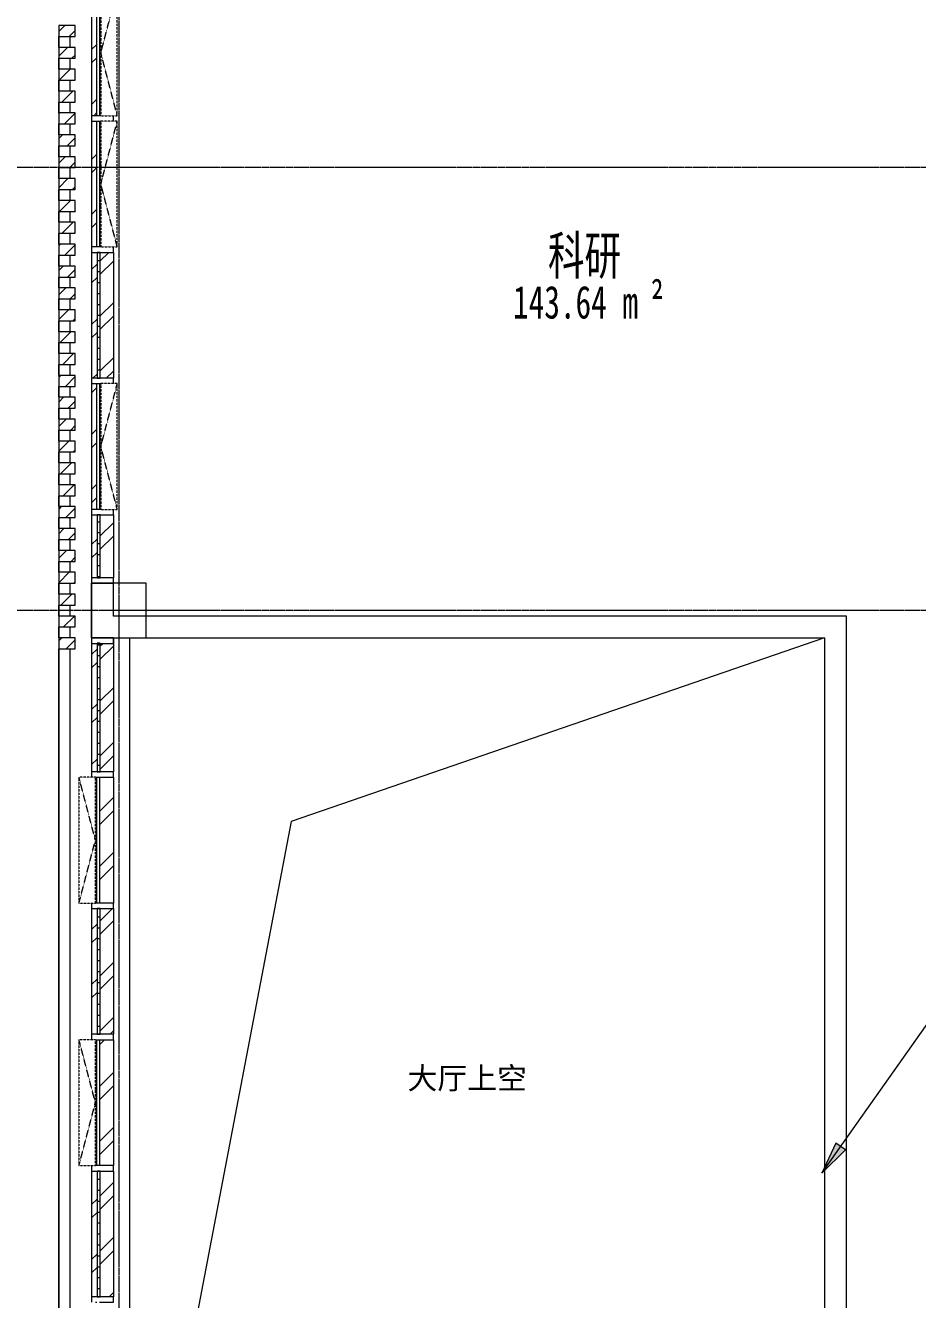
# Model space of a CAD drawing. Header units: millimetres. Extents: x 147592 to 201688, y -27981 to 8299.
# Drawn here: x 155746 to 163900, y -15000 to -3350 of the extents above; entities that cross this region are included whole.
import ezdxf

# ---------------------------------------------------------------- set-up
doc = ezdxf.new("R2010")
doc.units = ezdxf.units.MM
doc.linetypes.add('TJ Dash', pattern=[1.6, 1, -0.6])
doc.linetypes.add('轴网线', pattern=[22.24, 12.7, -3.18, 3.18, -3.18])
for name, color, linetype, lineweight in [('A-AREA-____-IDEN', 7, 'Continuous', 5), ('A-DETL-____-MEDM', 7, 'Continuous', 25), ('A-DETL-____-OTLN', 7, 'Continuous', 5), ('A-GLAZ-CURT-MCUT', 7, 'Continuous', 5), ('A-GLAZ-CURT-OTLN', 7, 'Continuous', 5), ('A-GLAZ-CWMG-MCUT', 7, 'Continuous', 13), ('A-GLAZ-CWMG-OTLN', 7, 'Continuous', 5), ('A-WALL-____-MCUT', 7, 'Continuous', 13), ('A-WALL-____-OTLN', 7, 'Continuous', 13), ('G-____-____-TEXT', 7, 'Continuous', 5), ('I-WALL-____-OTLN', 7, 'Continuous', 13), ('S-COLS-____-MCUT', 7, 'Continuous', 5), ('S-GRID-____-OTLN', 7, 'Continuous', 5)]:
    doc.layers.add(name, color=color, linetype=linetype, lineweight=lineweight)
doc.layers.add('A-FLOR-____-OTLN', color=7, linetype='Continuous', lineweight=13, true_color=0x007f00)
doc.layers.add('A-GLAZ-____-OTLN', color=7, linetype='Continuous', lineweight=13, true_color=0x00007f)
doc.styles.add('黑体', font='', dxfattribs={"width": 0.7, "height": 300})
doc.styles.add('黑体_1', font='', dxfattribs={"width": 0.7, "height": 350})
doc.styles.add('黑体_2', font='', dxfattribs={"height": 200})
doc.styles.get('黑体').set_extended_font_data('SimHei')
doc.styles.get('黑体_1').set_extended_font_data('SimHei')
doc.styles.get('黑体_2').set_extended_font_data('SimHei')
pattern_1 = [(45, (0, 0), (-251.4472, 251.4472), []), (45, (0, 381), (-251.4472, 251.4472), [])]

# ---------------------------------------------------------------- blocks, each defined once
blk = doc.blocks.new('矩形竖梃 - 100_100mm 木色铝方通-V74-二层给排水_消防平面图')
at = {"layer": 'A-GLAZ-CWMG-OTLN', "true_color": 0x515151}
h = blk.add_hatch(dxfattribs=at)
h.set_pattern_fill('FP_76', color=251, style=0, pattern_type=2)
h.set_pattern_definition([(45, (9000, -156050.01), (-70.71068, 70.71068), [])])
h.paths.add_polyline_path([(-50, 150), (50, 150), (50, 0), (-50, 0)], flags=0)
at = {"layer": 'A-GLAZ-CWMG-MCUT', "color": 251, "lineweight": 5, "true_color": 0x515151}
for p, q in [((-50, 150), (50, 150)), ((-50, 0), (-50, 150)), ((50, 150), (50, 0)), ((50, 0), (-50, 0))]:
    blk.add_line(p, q, dxfattribs=at)
blk = doc.blocks.new('矩形竖梃 - 100_100mm 木色铝方通-V75-二层给排水_消防平面图')
at = {"layer": 'A-GLAZ-CWMG-OTLN', "true_color": 0x515151}
h = blk.add_hatch(dxfattribs=at)
h.set_pattern_fill('FP_77', color=251, style=0, pattern_type=2)
h.set_pattern_definition([(45, (8800, -156050.01), (-70.71068, 70.71068), [])])
h.paths.add_polyline_path([(-50, 150), (50, 150), (50, 0), (-50, 0)], flags=0)
at = {"layer": 'A-GLAZ-CWMG-MCUT', "color": 251, "lineweight": 5, "true_color": 0x515151}
for p, q in [((-50, 150), (50, 150)), ((-50, 0), (-50, 150)), ((50, 150), (50, 0)), ((50, 0), (-50, 0))]:
    blk.add_line(p, q, dxfattribs=at)
blk = doc.blocks.new('矩形竖梃 - 100_100mm 木色铝方通-V76-二层给排水_消防平面图')
at = {"layer": 'A-GLAZ-CWMG-OTLN', "true_color": 0x515151}
h = blk.add_hatch(dxfattribs=at)
h.set_pattern_fill('FP_78', color=251, style=0, pattern_type=2)
h.set_pattern_definition([(45, (8600, -156050.01), (-70.71068, 70.71068), [])])
h.paths.add_polyline_path([(-50, 150), (50, 150), (50, 0), (-50, 0)], flags=0)
at = {"layer": 'A-GLAZ-CWMG-MCUT', "color": 251, "lineweight": 5, "true_color": 0x515151}
for p, q in [((-50, 150), (50, 150)), ((-50, 0), (-50, 150)), ((50, 150), (50, 0)), ((50, 0), (-50, 0))]:
    blk.add_line(p, q, dxfattribs=at)
blk = doc.blocks.new('矩形竖梃 - 100_100mm 木色铝方通-V77-二层给排水_消防平面图')
at = {"layer": 'A-GLAZ-CWMG-OTLN', "true_color": 0x515151}
h = blk.add_hatch(dxfattribs=at)
h.set_pattern_fill('FP_79', color=251, style=0, pattern_type=2)
h.set_pattern_definition([(45, (8400, -156050.01), (-70.71068, 70.71068), [])])
h.paths.add_polyline_path([(-50, 150), (50, 150), (50, 0), (-50, 0)], flags=0)
at = {"layer": 'A-GLAZ-CWMG-MCUT', "color": 251, "lineweight": 5, "true_color": 0x515151}
for p, q in [((-50, 150), (50, 150)), ((-50, 0), (-50, 150)), ((50, 150), (50, 0)), ((50, 0), (-50, 0))]:
    blk.add_line(p, q, dxfattribs=at)
blk = doc.blocks.new('矩形竖梃 - 100_100mm 木色铝方通-V78-二层给排水_消防平面图')
at = {"layer": 'A-GLAZ-CWMG-OTLN', "true_color": 0x515151}
h = blk.add_hatch(dxfattribs=at)
h.set_pattern_fill('FP_80', color=251, style=0, pattern_type=2)
h.set_pattern_definition([(45, (8200, -156050.01), (-70.71068, 70.71068), [])])
h.paths.add_polyline_path([(-50, 150), (50, 150), (50, 0), (-50, 0)], flags=0)
at = {"layer": 'A-GLAZ-CWMG-MCUT', "color": 251, "lineweight": 5, "true_color": 0x515151}
for p, q in [((-50, 150), (50, 150)), ((-50, 0), (-50, 150)), ((50, 150), (50, 0)), ((50, 0), (-50, 0))]:
    blk.add_line(p, q, dxfattribs=at)
blk = doc.blocks.new('矩形竖梃 - 100_100mm 木色铝方通-V79-二层给排水_消防平面图')
at = {"layer": 'A-GLAZ-CWMG-OTLN', "true_color": 0x515151}
h = blk.add_hatch(dxfattribs=at)
h.set_pattern_fill('FP_81', color=251, style=0, pattern_type=2)
h.set_pattern_definition([(45, (8000, -156050.01), (-70.71068, 70.71068), [])])
h.paths.add_polyline_path([(-50, 150), (50, 150), (50, 0), (-50, 0)], flags=0)
at = {"layer": 'A-GLAZ-CWMG-MCUT', "color": 251, "lineweight": 5, "true_color": 0x515151}
for p, q in [((-50, 150), (50, 150)), ((-50, 0), (-50, 150)), ((50, 150), (50, 0)), ((50, 0), (-50, 0))]:
    blk.add_line(p, q, dxfattribs=at)
blk = doc.blocks.new('矩形竖梃 - 100_100mm 木色铝方通-V80-二层给排水_消防平面图')
at = {"layer": 'A-GLAZ-CWMG-OTLN', "true_color": 0x515151}
h = blk.add_hatch(dxfattribs=at)
h.set_pattern_fill('FP_82', color=251, style=0, pattern_type=2)
h.set_pattern_definition([(45, (7800, -156050.01), (-70.71068, 70.71068), [])])
h.paths.add_polyline_path([(-50, 150), (50, 150), (50, 0), (-50, 0)], flags=0)
at = {"layer": 'A-GLAZ-CWMG-MCUT', "color": 251, "lineweight": 5, "true_color": 0x515151}
for p, q in [((-50, 150), (50, 150)), ((-50, 0), (-50, 150)), ((50, 150), (50, 0)), ((50, 0), (-50, 0))]:
    blk.add_line(p, q, dxfattribs=at)
blk = doc.blocks.new('矩形竖梃 - 100_100mm 木色铝方通-V81-二层给排水_消防平面图')
at = {"layer": 'A-GLAZ-CWMG-OTLN', "true_color": 0x515151}
h = blk.add_hatch(dxfattribs=at)
h.set_pattern_fill('FP_83', color=251, style=0, pattern_type=2)
h.set_pattern_definition([(45, (7600, -156050.01), (-70.71068, 70.71068), [])])
h.paths.add_polyline_path([(-50, 150), (50, 150), (50, 0), (-50, 0)], flags=0)
at = {"layer": 'A-GLAZ-CWMG-MCUT', "color": 251, "lineweight": 5, "true_color": 0x515151}
for p, q in [((-50, 150), (50, 150)), ((-50, 0), (-50, 150)), ((50, 150), (50, 0)), ((50, 0), (-50, 0))]:
    blk.add_line(p, q, dxfattribs=at)
blk = doc.blocks.new('矩形竖梃 - 100_100mm 木色铝方通-V82-二层给排水_消防平面图')
at = {"layer": 'A-GLAZ-CWMG-OTLN', "true_color": 0x515151}
h = blk.add_hatch(dxfattribs=at)
h.set_pattern_fill('FP_84', color=251, style=0, pattern_type=2)
h.set_pattern_definition([(45, (7400, -156050.01), (-70.71068, 70.71068), [])])
h.paths.add_polyline_path([(-50, 150), (50, 150), (50, 0), (-50, 0)], flags=0)
at = {"layer": 'A-GLAZ-CWMG-MCUT', "color": 251, "lineweight": 5, "true_color": 0x515151}
for p, q in [((-50, 150), (50, 150)), ((-50, 0), (-50, 150)), ((50, 150), (50, 0)), ((50, 0), (-50, 0))]:
    blk.add_line(p, q, dxfattribs=at)
blk = doc.blocks.new('矩形竖梃 - 100_100mm 木色铝方通-V83-二层给排水_消防平面图')
at = {"layer": 'A-GLAZ-CWMG-OTLN', "true_color": 0x515151}
h = blk.add_hatch(dxfattribs=at)
h.set_pattern_fill('FP_85', color=251, style=0, pattern_type=2)
h.set_pattern_definition([(45, (7200, -156050.01), (-70.71068, 70.71068), [])])
h.paths.add_polyline_path([(-50, 150), (50, 150), (50, 0), (-50, 0)], flags=0)
at = {"layer": 'A-GLAZ-CWMG-MCUT', "color": 251, "lineweight": 5, "true_color": 0x515151}
for p, q in [((-50, 150), (50, 150)), ((-50, 0), (-50, 150)), ((50, 150), (50, 0)), ((50, 0), (-50, 0))]:
    blk.add_line(p, q, dxfattribs=at)
blk = doc.blocks.new('矩形竖梃 - 100_100mm 木色铝方通-V84-二层给排水_消防平面图')
at = {"layer": 'A-GLAZ-CWMG-OTLN', "true_color": 0x515151}
h = blk.add_hatch(dxfattribs=at)
h.set_pattern_fill('FP_86', color=251, style=0, pattern_type=2)
h.set_pattern_definition([(45, (7000, -156050.01), (-70.71068, 70.71068), [])])
h.paths.add_polyline_path([(-50, 150), (50, 150), (50, 0), (-50, 0)], flags=0)
at = {"layer": 'A-GLAZ-CWMG-MCUT', "color": 251, "lineweight": 5, "true_color": 0x515151}
for p, q in [((-50, 150), (50, 150)), ((-50, 0), (-50, 150)), ((50, 150), (50, 0)), ((50, 0), (-50, 0))]:
    blk.add_line(p, q, dxfattribs=at)
blk = doc.blocks.new('矩形竖梃 - 100_100mm 木色铝方通-V85-二层给排水_消防平面图')
at = {"layer": 'A-GLAZ-CWMG-OTLN', "true_color": 0x515151}
h = blk.add_hatch(dxfattribs=at)
h.set_pattern_fill('FP_87', color=251, style=0, pattern_type=2)
h.set_pattern_definition([(45, (6800, -156050.01), (-70.71068, 70.71068), [])])
h.paths.add_polyline_path([(-50, 150), (50, 150), (50, 0), (-50, 0)], flags=0)
at = {"layer": 'A-GLAZ-CWMG-MCUT', "color": 251, "lineweight": 5, "true_color": 0x515151}
for p, q in [((-50, 150), (50, 150)), ((-50, 0), (-50, 150)), ((50, 150), (50, 0)), ((50, 0), (-50, 0))]:
    blk.add_line(p, q, dxfattribs=at)
blk = doc.blocks.new('矩形竖梃 - 100_100mm 木色铝方通-V86-二层给排水_消防平面图')
at = {"layer": 'A-GLAZ-CWMG-OTLN', "true_color": 0x515151}
h = blk.add_hatch(dxfattribs=at)
h.set_pattern_fill('FP_88', color=251, style=0, pattern_type=2)
h.set_pattern_definition([(45, (6600, -156050.01), (-70.71068, 70.71068), [])])
h.paths.add_polyline_path([(-50, 150), (50, 150), (50, 0), (-50, 0)], flags=0)
at = {"layer": 'A-GLAZ-CWMG-MCUT', "color": 251, "lineweight": 5, "true_color": 0x515151}
for p, q in [((-50, 150), (50, 150)), ((-50, 0), (-50, 150)), ((50, 150), (50, 0)), ((50, 0), (-50, 0))]:
    blk.add_line(p, q, dxfattribs=at)
blk = doc.blocks.new('矩形竖梃 - 100_100mm 木色铝方通-V87-二层给排水_消防平面图')
at = {"layer": 'A-GLAZ-CWMG-OTLN', "true_color": 0x515151}
h = blk.add_hatch(dxfattribs=at)
h.set_pattern_fill('FP_89', color=251, style=0, pattern_type=2)
h.set_pattern_definition([(45, (6400, -156050.01), (-70.71068, 70.71068), [])])
h.paths.add_polyline_path([(-50, 150), (50, 150), (50, 0), (-50, 0)], flags=0)
at = {"layer": 'A-GLAZ-CWMG-MCUT', "color": 251, "lineweight": 5, "true_color": 0x515151}
for p, q in [((-50, 150), (50, 150)), ((-50, 0), (-50, 150)), ((50, 150), (50, 0)), ((50, 0), (-50, 0))]:
    blk.add_line(p, q, dxfattribs=at)
blk = doc.blocks.new('矩形竖梃 - 100_100mm 木色铝方通-V88-二层给排水_消防平面图')
at = {"layer": 'A-GLAZ-CWMG-OTLN', "true_color": 0x515151}
h = blk.add_hatch(dxfattribs=at)
h.set_pattern_fill('FP_90', color=251, style=0, pattern_type=2)
h.set_pattern_definition([(45, (6200, -156050.01), (-70.71068, 70.71068), [])])
h.paths.add_polyline_path([(-50, 150), (50, 150), (50, 0), (-50, 0)], flags=0)
at = {"layer": 'A-GLAZ-CWMG-MCUT', "color": 251, "lineweight": 5, "true_color": 0x515151}
for p, q in [((-50, 150), (50, 150)), ((-50, 0), (-50, 150)), ((50, 150), (50, 0)), ((50, 0), (-50, 0))]:
    blk.add_line(p, q, dxfattribs=at)
blk = doc.blocks.new('矩形竖梃 - 100_100mm 木色铝方通-V89-二层给排水_消防平面图')
at = {"layer": 'A-GLAZ-CWMG-OTLN', "true_color": 0x515151}
h = blk.add_hatch(dxfattribs=at)
h.set_pattern_fill('FP_91', color=251, style=0, pattern_type=2)
h.set_pattern_definition([(45, (6000, -156050.01), (-70.71068, 70.71068), [])])
h.paths.add_polyline_path([(-50, 150), (50, 150), (50, 0), (-50, 0)], flags=0)
at = {"layer": 'A-GLAZ-CWMG-MCUT', "color": 251, "lineweight": 5, "true_color": 0x515151}
for p, q in [((-50, 150), (50, 150)), ((-50, 0), (-50, 150)), ((50, 150), (50, 0)), ((50, 0), (-50, 0))]:
    blk.add_line(p, q, dxfattribs=at)
blk = doc.blocks.new('矩形竖梃 - 100_100mm 木色铝方通-V90-二层给排水_消防平面图')
at = {"layer": 'A-GLAZ-CWMG-OTLN', "true_color": 0x515151}
h = blk.add_hatch(dxfattribs=at)
h.set_pattern_fill('FP_92', color=251, style=0, pattern_type=2)
h.set_pattern_definition([(45, (5800, -156050.01), (-70.71068, 70.71068), [])])
h.paths.add_polyline_path([(-50, 150), (50, 150), (50, 0), (-50, 0)], flags=0)
at = {"layer": 'A-GLAZ-CWMG-MCUT', "color": 251, "lineweight": 5, "true_color": 0x515151}
for p, q in [((-50, 150), (50, 150)), ((-50, 0), (-50, 150)), ((50, 150), (50, 0)), ((50, 0), (-50, 0))]:
    blk.add_line(p, q, dxfattribs=at)
blk = doc.blocks.new('矩形竖梃 - 100_100mm 木色铝方通-V91-二层给排水_消防平面图')
at = {"layer": 'A-GLAZ-CWMG-OTLN', "true_color": 0x515151}
h = blk.add_hatch(dxfattribs=at)
h.set_pattern_fill('FP_93', color=251, style=0, pattern_type=2)
h.set_pattern_definition([(45, (5600, -156050.01), (-70.71068, 70.71068), [])])
h.paths.add_polyline_path([(-50, 150), (50, 150), (50, 0), (-50, 0)], flags=0)
at = {"layer": 'A-GLAZ-CWMG-MCUT', "color": 251, "lineweight": 5, "true_color": 0x515151}
for p, q in [((-50, 150), (50, 150)), ((-50, 0), (-50, 150)), ((50, 150), (50, 0)), ((50, 0), (-50, 0))]:
    blk.add_line(p, q, dxfattribs=at)
blk = doc.blocks.new('矩形竖梃 - 100_100mm 木色铝方通-V92-二层给排水_消防平面图')
at = {"layer": 'A-GLAZ-CWMG-OTLN', "true_color": 0x515151}
h = blk.add_hatch(dxfattribs=at)
h.set_pattern_fill('FP_94', color=251, style=0, pattern_type=2)
h.set_pattern_definition([(45, (5400, -156050.01), (-70.71068, 70.71068), [])])
h.paths.add_polyline_path([(-50, 150), (50, 150), (50, 0), (-50, 0)], flags=0)
at = {"layer": 'A-GLAZ-CWMG-MCUT', "color": 251, "lineweight": 5, "true_color": 0x515151}
for p, q in [((-50, 150), (50, 150)), ((-50, 0), (-50, 150)), ((50, 150), (50, 0)), ((50, 0), (-50, 0))]:
    blk.add_line(p, q, dxfattribs=at)
blk = doc.blocks.new('矩形竖梃 - 100_100mm 木色铝方通-V93-二层给排水_消防平面图')
at = {"layer": 'A-GLAZ-CWMG-OTLN', "true_color": 0x515151}
h = blk.add_hatch(dxfattribs=at)
h.set_pattern_fill('FP_95', color=251, style=0, pattern_type=2)
h.set_pattern_definition([(45, (5200, -156050.01), (-70.71068, 70.71068), [])])
h.paths.add_polyline_path([(-50, 150), (50, 150), (50, 0), (-50, 0)], flags=0)
at = {"layer": 'A-GLAZ-CWMG-MCUT', "color": 251, "lineweight": 5, "true_color": 0x515151}
for p, q in [((-50, 150), (50, 150)), ((-50, 0), (-50, 150)), ((50, 150), (50, 0)), ((50, 0), (-50, 0))]:
    blk.add_line(p, q, dxfattribs=at)
blk = doc.blocks.new('矩形竖梃 - 100_100mm 木色铝方通-V94-二层给排水_消防平面图')
at = {"layer": 'A-GLAZ-CWMG-OTLN', "true_color": 0x515151}
h = blk.add_hatch(dxfattribs=at)
h.set_pattern_fill('FP_96', color=251, style=0, pattern_type=2)
h.set_pattern_definition([(45, (5000, -156050.01), (-70.71068, 70.71068), [])])
h.paths.add_polyline_path([(-50, 150), (50, 150), (50, 0), (-50, 0)], flags=0)
at = {"layer": 'A-GLAZ-CWMG-MCUT', "color": 251, "lineweight": 5, "true_color": 0x515151}
for p, q in [((-50, 150), (50, 150)), ((-50, 0), (-50, 150)), ((50, 150), (50, 0)), ((50, 0), (-50, 0))]:
    blk.add_line(p, q, dxfattribs=at)
blk = doc.blocks.new('矩形竖梃 - 100_100mm 木色铝方通-V95-二层给排水_消防平面图')
at = {"layer": 'A-GLAZ-CWMG-OTLN', "true_color": 0x515151}
h = blk.add_hatch(dxfattribs=at)
h.set_pattern_fill('FP_97', color=251, style=0, pattern_type=2)
h.set_pattern_definition([(45, (4800, -156050.01), (-70.71068, 70.71068), [])])
h.paths.add_polyline_path([(-50, 150), (50, 150), (50, 0), (-50, 0)], flags=0)
at = {"layer": 'A-GLAZ-CWMG-MCUT', "color": 251, "lineweight": 5, "true_color": 0x515151}
for p, q in [((-50, 150), (50, 150)), ((-50, 0), (-50, 150)), ((50, 150), (50, 0)), ((50, 0), (-50, 0))]:
    blk.add_line(p, q, dxfattribs=at)
blk = doc.blocks.new('矩形竖梃 - 100_100mm 木色铝方通-V96-二层给排水_消防平面图')
at = {"layer": 'A-GLAZ-CWMG-OTLN', "true_color": 0x515151}
h = blk.add_hatch(dxfattribs=at)
h.set_pattern_fill('FP_98', color=251, style=0, pattern_type=2)
h.set_pattern_definition([(45, (4600, -156050.01), (-70.71068, 70.71068), [])])
h.paths.add_polyline_path([(-50, 150), (50, 150), (50, 0), (-50, 0)], flags=0)
at = {"layer": 'A-GLAZ-CWMG-MCUT', "color": 251, "lineweight": 5, "true_color": 0x515151}
for p, q in [((-50, 150), (50, 150)), ((-50, 0), (-50, 150)), ((50, 150), (50, 0)), ((50, 0), (-50, 0))]:
    blk.add_line(p, q, dxfattribs=at)
blk = doc.blocks.new('矩形竖梃 - 100_100mm 木色铝方通-V97-二层给排水_消防平面图')
at = {"layer": 'A-GLAZ-CWMG-OTLN', "true_color": 0x515151}
h = blk.add_hatch(dxfattribs=at)
h.set_pattern_fill('FP_99', color=251, style=0, pattern_type=2)
h.set_pattern_definition([(45, (4400, -156050.01), (-70.71068, 70.71068), [])])
h.paths.add_polyline_path([(-50, 150), (50, 150), (50, 0), (-50, 0)], flags=0)
at = {"layer": 'A-GLAZ-CWMG-MCUT', "color": 251, "lineweight": 5, "true_color": 0x515151}
for p, q in [((-50, 150), (50, 150)), ((-50, 0), (-50, 150)), ((50, 150), (50, 0)), ((50, 0), (-50, 0))]:
    blk.add_line(p, q, dxfattribs=at)
blk = doc.blocks.new('矩形竖梃 - 100_100mm 木色铝方通-V98-二层给排水_消防平面图')
at = {"layer": 'A-GLAZ-CWMG-OTLN', "true_color": 0x515151}
h = blk.add_hatch(dxfattribs=at)
h.set_pattern_fill('FP_100', color=251, style=0, pattern_type=2)
h.set_pattern_definition([(45, (4200, -156050.01), (-70.71068, 70.71068), [])])
h.paths.add_polyline_path([(-50, 150), (50, 150), (50, 0), (-50, 0)], flags=0)
at = {"layer": 'A-GLAZ-CWMG-MCUT', "color": 251, "lineweight": 5, "true_color": 0x515151}
for p, q in [((-50, 150), (50, 150)), ((-50, 0), (-50, 150)), ((50, 150), (50, 0)), ((50, 0), (-50, 0))]:
    blk.add_line(p, q, dxfattribs=at)
blk = doc.blocks.new('矩形竖梃 - 100_100mm 木色铝方通-V99-二层给排水_消防平面图')
at = {"layer": 'A-GLAZ-CWMG-OTLN', "true_color": 0x515151}
h = blk.add_hatch(dxfattribs=at)
h.set_pattern_fill('FP_101', color=251, style=0, pattern_type=2)
h.set_pattern_definition([(45, (4000, -156050.01), (-70.71068, 70.71068), [])])
h.paths.add_polyline_path([(-50, 150), (50, 150), (50, 0), (-50, 0)], flags=0)
at = {"layer": 'A-GLAZ-CWMG-MCUT', "color": 251, "lineweight": 5, "true_color": 0x515151}
for p, q in [((-50, 150), (50, 150)), ((-50, 0), (-50, 150)), ((50, 150), (50, 0)), ((50, 0), (-50, 0))]:
    blk.add_line(p, q, dxfattribs=at)
blk = doc.blocks.new('矩形竖梃 - 100_100mm 木色铝方通-V100-二层给排水_消防平面图')
at = {"layer": 'A-GLAZ-CWMG-OTLN', "true_color": 0x515151}
h = blk.add_hatch(dxfattribs=at)
h.set_pattern_fill('FP_102', color=251, style=0, pattern_type=2)
h.set_pattern_definition([(45, (3800, -156050.01), (-70.71068, 70.71068), [])])
h.paths.add_polyline_path([(-50, 150), (50, 150), (50, 0), (-50, 0)], flags=0)
at = {"layer": 'A-GLAZ-CWMG-MCUT', "color": 251, "lineweight": 5, "true_color": 0x515151}
for p, q in [((-50, 150), (50, 150)), ((-50, 0), (-50, 150)), ((50, 150), (50, 0)), ((50, 0), (-50, 0))]:
    blk.add_line(p, q, dxfattribs=at)
blk = doc.blocks.new('矩形竖梃 - 100_100mm 木色铝方通-V101-二层给排水_消防平面图')
at = {"layer": 'A-GLAZ-CWMG-OTLN', "true_color": 0x515151}
h = blk.add_hatch(dxfattribs=at)
h.set_pattern_fill('FP_103', color=251, style=0, pattern_type=2)
h.set_pattern_definition([(45, (3600, -156050.01), (-70.71068, 70.71068), [])])
h.paths.add_polyline_path([(-50, 150), (50, 150), (50, 0), (-50, 0)], flags=0)
at = {"layer": 'A-GLAZ-CWMG-MCUT', "color": 251, "lineweight": 5, "true_color": 0x515151}
for p, q in [((-50, 150), (50, 150)), ((-50, 0), (-50, 150)), ((50, 150), (50, 0)), ((50, 0), (-50, 0))]:
    blk.add_line(p, q, dxfattribs=at)
blk = doc.blocks.new('矩形竖梃 - 100_100mm 木色铝方通-V102-二层给排水_消防平面图')
at = {"layer": 'A-GLAZ-CWMG-OTLN', "true_color": 0x515151}
h = blk.add_hatch(dxfattribs=at)
h.set_pattern_fill('FP_104', color=251, style=0, pattern_type=2)
h.set_pattern_definition([(45, (3400, -156050.01), (-70.71068, 70.71068), [])])
h.paths.add_polyline_path([(-50, 150), (50, 150), (50, 0), (-50, 0)], flags=0)
at = {"layer": 'A-GLAZ-CWMG-MCUT', "color": 251, "lineweight": 5, "true_color": 0x515151}
for p, q in [((-50, 150), (50, 150)), ((-50, 0), (-50, 150)), ((50, 150), (50, 0)), ((50, 0), (-50, 0))]:
    blk.add_line(p, q, dxfattribs=at)
blk = doc.blocks.new('系统嵌板 - TJ玻璃_30-2184384-二层给排水_消防平面图')
at = {"layer": 'A-GLAZ-CURT-OTLN', "true_color": 0x515151}
h = blk.add_hatch(dxfattribs=at)
h.set_pattern_fill('FP_124', color=251, style=0, pattern_type=2)
h.set_pattern_definition([(270, (14400, 156350.01), (100, 6e-15), [])])
h.paths.add_polyline_path([(-575, -80), (575, -80), (575, -50), (-575, -50)], flags=0)
at = {"layer": 'A-GLAZ-CURT-MCUT', "color": 251, "true_color": 0x515151}
for p, q in [((575, -50), (-575, -50)), ((-575, -50), (-575, -80)), ((-575, -80), (575, -80)), ((575, -80), (575, -50))]:
    blk.add_line(p, q, dxfattribs=at)
blk = doc.blocks.new('窗嵌板_50-70系列上悬铝窗-zx - 50 系列-2680887-二层给排水_消防平面图')
at = {"layer": 'A-GLAZ-____-OTLN', "color": 251, "linetype": 'TJ Dash', "lineweight": 5, "true_color": 0x515151}
for p, q in [((575, 115), (-575, 115)), ((-575, 115), (-575, -35)), ((-575, 115), (0, -35)), ((0, -35), (575, 115)), ((575, -35), (575, 115)), ((-575, -35), (575, -35))]:
    blk.add_line(p, q, dxfattribs=at)
at = {"layer": 'A-GLAZ-____-OTLN', "color": 251, "lineweight": 5, "true_color": 0x515151}
for p, q in [((-575, -72), (-575, -47)), ((-575, -47), (575, -47)), ((575, -72), (-575, -72)), ((575, -47), (575, -72))]:
    blk.add_line(p, q, dxfattribs=at)
blk = doc.blocks.new('系统嵌板 - TJ玻璃_30-V123-二层给排水_消防平面图')
at = {"layer": 'A-GLAZ-CURT-OTLN', "true_color": 0x515151}
h = blk.add_hatch(dxfattribs=at)
h.set_pattern_fill('FP_125', color=251, style=0, pattern_type=2)
h.set_pattern_definition([(270, (12000, 156350.01), (100, 6e-15), [])])
h.paths.add_polyline_path([(-575, -80), (575, -80), (575, -50), (-575, -50)], flags=0)
at = {"layer": 'A-GLAZ-CURT-MCUT', "color": 251, "true_color": 0x515151}
for p, q in [((575, -50), (-575, -50)), ((-575, -50), (-575, -80)), ((-575, -80), (575, -80)), ((575, -80), (575, -50))]:
    blk.add_line(p, q, dxfattribs=at)
blk = doc.blocks.new('系统嵌板 - TJ玻璃_30-2184385-二层给排水_消防平面图')
at = {"layer": 'A-GLAZ-CURT-OTLN', "true_color": 0x515151}
h = blk.add_hatch(dxfattribs=at)
h.set_pattern_fill('FP_126', color=251, style=0, pattern_type=2)
h.set_pattern_definition([(270, (9587.5, 156350.01), (100, 6e-15), [])])
h.paths.add_polyline_path([(-588, -80), (588, -80), (588, -50), (-588, -50)], flags=0)
at = {"layer": 'A-GLAZ-CURT-MCUT', "color": 251, "true_color": 0x515151}
for p, q in [((588, -50), (-588, -50)), ((-588, -50), (-588, -80)), ((-588, -80), (588, -80)), ((588, -80), (588, -50))]:
    blk.add_line(p, q, dxfattribs=at)
blk = doc.blocks.new('矩形竖梃 - 50_200mm 长方形-V125-二层给排水_消防平面图')
at = {"layer": 'A-GLAZ-CWMG-OTLN', "true_color": 0x8b8b8b}
h = blk.add_hatch(dxfattribs=at)
h.set_pattern_fill('FP_121', color=252, style=0, pattern_type=2)
h.set_pattern_definition(pattern_1)
h.paths.add_polyline_path([(156550, -14975), (156550, -13825), (156430, -13825), (156430, -14975)], flags=0)
h.paths.add_polyline_path([(156400, -14975), (156400, -13825), (156350, -13825), (156350, -14975)], flags=0)
at = {"layer": 'A-GLAZ-CWMG-OTLN', "color": 251, "true_color": 0x515151}
for p, q in [((156350, -13825), (156350, -14975)), ((156550, -13825), (156550, -14975))]:
    blk.add_line(p, q, dxfattribs=at)
blk = doc.blocks.new('矩形竖梃 - 50_200mm 长方形-V126-二层给排水_消防平面图')
at = {"layer": 'A-GLAZ-CWMG-OTLN', "true_color": 0x8b8b8b}
h = blk.add_hatch(dxfattribs=at)
h.set_pattern_fill('FP_121', color=252, style=0, pattern_type=2)
h.set_pattern_definition(pattern_1)
h.paths.add_polyline_path([(156398, -13775), (156398, -12625), (156385, -12625), (156385, -13775)], flags=0)
h.paths.add_polyline_path([(156550, -13775), (156550, -12625), (156423, -12625), (156423, -13775)], flags=0)
at = {"layer": 'A-GLAZ-CWMG-OTLN', "color": 251, "true_color": 0x515151}
blk.add_line((156550, -12625), (156550, -13775), dxfattribs=at)
blk = doc.blocks.new('矩形竖梃 - 50_200mm 长方形-V127-二层给排水_消防平面图')
at = {"layer": 'A-GLAZ-CWMG-OTLN', "true_color": 0x8b8b8b}
h = blk.add_hatch(dxfattribs=at)
h.set_pattern_fill('FP_121', color=252, style=0, pattern_type=2)
h.set_pattern_definition(pattern_1)
h.paths.add_polyline_path([(156400, -12575), (156400, -11425), (156350, -11425), (156350, -12575)], flags=0)
h.paths.add_polyline_path([(156550, -12575), (156550, -11425), (156430, -11425), (156430, -12575)], flags=0)
at = {"layer": 'A-GLAZ-CWMG-OTLN', "color": 251, "true_color": 0x515151}
for p, q in [((156350, -11425), (156350, -12575)), ((156550, -11425), (156550, -12575))]:
    blk.add_line(p, q, dxfattribs=at)
blk = doc.blocks.new('矩形竖梃 - 50_200mm 长方形-V128-二层给排水_消防平面图')
at = {"layer": 'A-GLAZ-CWMG-OTLN', "true_color": 0x8b8b8b}
h = blk.add_hatch(dxfattribs=at)
h.set_pattern_fill('FP_121', color=252, style=0, pattern_type=2)
h.set_pattern_definition(pattern_1)
h.paths.add_polyline_path([(156398, -11375), (156398, -10225), (156385, -10225), (156385, -11375)], flags=0)
h.paths.add_polyline_path([(156550, -11375), (156550, -10225), (156423, -10225), (156423, -11375)], flags=0)
at = {"layer": 'A-GLAZ-CWMG-OTLN', "color": 251, "true_color": 0x515151}
blk.add_line((156550, -10225), (156550, -11375), dxfattribs=at)
blk = doc.blocks.new('矩形竖梃 - 50_200mm 长方形-1419924-二层给排水_消防平面图')
at = {"layer": 'A-GLAZ-CWMG-OTLN', "true_color": 0x8b8b8b}
h = blk.add_hatch(dxfattribs=at)
h.set_pattern_fill('FP_121', color=252, style=0, pattern_type=2)
h.set_pattern_definition(pattern_1)
h.paths.add_polyline_path([(156350, -10175), (156400, -10175), (156400, -9000), (156350, -9000), (156350, -9450)], flags=0)
h.paths.add_polyline_path([(156430, -10175), (156550, -10175), (156550, -9000), (156430, -9000), (156430, -9450)], flags=0)
at = {"layer": 'A-GLAZ-CWMG-OTLN', "color": 251, "true_color": 0x515151}
for p, q in [((156350, -9000), (156350, -10175)), ((156550, -9000), (156550, -10175))]:
    blk.add_line(p, q, dxfattribs=at)
blk = doc.blocks.new('矩形竖梃 - 50_200mm 长方形-V129-二层给排水_消防平面图')
at = {"layer": 'A-GLAZ-CWMG-MCUT', "color": 251, "lineweight": 5, "true_color": 0x515151}
for p, q in [((-50, 200), (0, 200)), ((-50, 0), (-50, 200)), ((0, 200), (0, 0)), ((0, 0), (-50, 0))]:
    blk.add_line(p, q, dxfattribs=at)
blk = doc.blocks.new('矩形竖梃 - 50_200mm 长方形-V131-二层给排水_消防平面图')
at = {"layer": 'A-GLAZ-CWMG-MCUT', "color": 251, "lineweight": 5, "true_color": 0x515151}
for p, q in [((-25, 200), (25, 200)), ((-25, 72.5), (-25, 200)), ((25, 200), (25, 0)), ((-25, 35), (-25, 47.5)), ((25, 0), (-25, 0))]:
    blk.add_line(p, q, dxfattribs=at)
blk = doc.blocks.new('矩形竖梃 - 50_200mm 长方形-V130-二层给排水_消防平面图')
at = {"layer": 'A-GLAZ-CWMG-MCUT', "color": 251, "lineweight": 5, "true_color": 0x515151}
for p, q in [((-25, 200), (25, 200)), ((-25, 0), (-25, 200)), ((25, 200), (25, 72.5)), ((25, 0), (-25, 0)), ((25, 47.5), (25, 35))]:
    blk.add_line(p, q, dxfattribs=at)
blk = doc.blocks.new('系统嵌板 - TJ玻璃_30-2184601-二层给排水_消防平面图')
at = {"layer": 'A-GLAZ-CURT-OTLN', "true_color": 0x515151}
h = blk.add_hatch(dxfattribs=at)
h.set_pattern_fill('FP_127', color=251, style=0, pattern_type=2)
h.set_pattern_definition([(270, (8112.5, 156350.01), (100, 6e-15), [])])
h.paths.add_polyline_path([(-288, -80), (288, -80), (288, -50), (-288, -50)], flags=0)
at = {"layer": 'A-GLAZ-CURT-MCUT', "color": 251, "true_color": 0x515151}
for p, q in [((288, -50), (-288, -50)), ((-288, -50), (-288, -80)), ((-288, -80), (288, -80)), ((288, -80), (288, -50))]:
    blk.add_line(p, q, dxfattribs=at)
blk = doc.blocks.new('窗嵌板_50-70系列上悬铝窗-zx-内开 - 50 系列-2567979-二层给排水_消防平面图')
at = {"layer": 'A-GLAZ-____-OTLN', "color": 251, "lineweight": 5, "true_color": 0x515151}
for p, q in [((-575, -72), (-575, -47)), ((-575, -47), (575, -47)), ((575, -72), (-575, -72)), ((575, -47), (575, -72))]:
    blk.add_line(p, q, dxfattribs=at)
at = {"layer": 'A-GLAZ-____-OTLN', "color": 251, "linetype": 'TJ Dash', "lineweight": 5, "true_color": 0x515151}
for p, q in [((575, -85), (-575, -85)), ((-575, -85), (-575, -235)), ((-575, -235), (0, -85)), ((0, -85), (575, -235)), ((575, -235), (575, -85)), ((-575, -235), (575, -235))]:
    blk.add_line(p, q, dxfattribs=at)
blk = doc.blocks.new('系统嵌板 - TJ玻璃_30-V132-二层给排水_消防平面图')
at = {"layer": 'A-GLAZ-CURT-OTLN', "true_color": 0x515151}
h = blk.add_hatch(dxfattribs=at)
h.set_pattern_fill('FP_128', color=251, style=0, pattern_type=2)
h.set_pattern_definition([(270, (6000, 156350.01), (100, 6e-15), [])])
h.paths.add_polyline_path([(-575, -80), (575, -80), (575, -50), (-575, -50)], flags=0)
at = {"layer": 'A-GLAZ-CURT-MCUT', "color": 251, "true_color": 0x515151}
for p, q in [((575, -50), (-575, -50)), ((-575, -50), (-575, -80)), ((-575, -80), (575, -80)), ((575, -80), (575, -50))]:
    blk.add_line(p, q, dxfattribs=at)
blk = doc.blocks.new('矩形竖梃 - 50_200mm 长方形-1277902-二层给排水_消防平面图')
at = {"layer": 'A-GLAZ-CWMG-OTLN', "true_color": 0x8b8b8b}
h = blk.add_hatch(dxfattribs=at)
h.set_pattern_fill('FP_121', color=252, style=0, pattern_type=2)
h.set_pattern_definition(pattern_1)
h.paths.add_polyline_path([(156509, -8400), (156550, -8400), (156550, -7825), (156430, -7825), (156430, -8400)], flags=0)
h.paths.add_polyline_path([(156400, -8400), (156400, -7825), (156350, -7825), (156350, -8400)], flags=0)
at = {"layer": 'A-GLAZ-CWMG-OTLN', "color": 251, "true_color": 0x515151}
for p, q in [((156350, -7825), (156350, -8400)), ((156550, -7825), (156550, -8400))]:
    blk.add_line(p, q, dxfattribs=at)
blk = doc.blocks.new('矩形竖梃 - 50_200mm 长方形-V134-二层给排水_消防平面图')
at = {"layer": 'A-GLAZ-CWMG-OTLN', "true_color": 0x8b8b8b}
h = blk.add_hatch(dxfattribs=at)
h.set_pattern_fill('FP_121', color=252, style=0, pattern_type=2)
h.set_pattern_definition(pattern_1)
h.paths.add_polyline_path([(156398, -7775), (156398, -6625), (156350, -6625), (156350, -7775)], flags=0)
h.paths.add_polyline_path([(156435, -7775), (156435, -6625), (156423, -6625), (156423, -7775)], flags=0)
at = {"layer": 'A-GLAZ-CWMG-OTLN', "color": 251, "true_color": 0x515151}
blk.add_line((156350, -6625), (156350, -7775), dxfattribs=at)
blk = doc.blocks.new('矩形竖梃 - 50_200mm 长方形-V135-二层给排水_消防平面图')
at = {"layer": 'A-GLAZ-CWMG-OTLN', "true_color": 0x8b8b8b}
h = blk.add_hatch(dxfattribs=at)
h.set_pattern_fill('FP_121', color=252, style=0, pattern_type=2)
h.set_pattern_definition(pattern_1)
h.paths.add_polyline_path([(156400, -6575), (156400, -5425), (156350, -5425), (156350, -6575)], flags=0)
h.paths.add_polyline_path([(156550, -6575), (156550, -5425), (156430, -5425), (156430, -6575)], flags=0)
at = {"layer": 'A-GLAZ-CWMG-OTLN', "color": 251, "true_color": 0x515151}
for p, q in [((156350, -5425), (156350, -6575)), ((156550, -5425), (156550, -6575))]:
    blk.add_line(p, q, dxfattribs=at)
blk = doc.blocks.new('矩形竖梃 - 50_200mm 长方形-V136-二层给排水_消防平面图')
at = {"layer": 'A-GLAZ-CWMG-OTLN', "true_color": 0x8b8b8b}
h = blk.add_hatch(dxfattribs=at)
h.set_pattern_fill('FP_121', color=252, style=0, pattern_type=2)
h.set_pattern_definition(pattern_1)
h.paths.add_polyline_path([(156398, -5375), (156398, -4225), (156350, -4225), (156350, -5375)], flags=0)
h.paths.add_polyline_path([(156435, -5375), (156435, -4225), (156423, -4225), (156423, -5375)], flags=0)
at = {"layer": 'A-GLAZ-CWMG-OTLN', "color": 251, "true_color": 0x515151}
blk.add_line((156350, -4225), (156350, -5375), dxfattribs=at)
blk = doc.blocks.new('矩形竖梃 - 50_200mm 长方形-V137-二层给排水_消防平面图')
at = {"layer": 'A-GLAZ-CWMG-OTLN', "true_color": 0x8b8b8b}
h = blk.add_hatch(dxfattribs=at)
h.set_pattern_fill('FP_121', color=252, style=0, pattern_type=2)
h.set_pattern_definition(pattern_1)
h.paths.add_polyline_path([(156398, -4175), (156398, -3025), (156350, -3025), (156350, -4175)], flags=0)
h.paths.add_polyline_path([(156435, -4175), (156435, -3025), (156423, -3025), (156423, -4175)], flags=0)
at = {"layer": 'A-GLAZ-CWMG-OTLN', "color": 251, "true_color": 0x515151}
blk.add_line((156350, -3025), (156350, -4175), dxfattribs=at)
blk = doc.blocks.new('矩形竖梃 - 50_200mm 长方形-2182457-二层给排水_消防平面图')
at = {"layer": 'A-GLAZ-CWMG-MCUT', "color": 251, "lineweight": 5, "true_color": 0x515151}
for p, q in [((0, 200), (-50, 200)), ((-50, 200), (-50, 0)), ((0, 0), (0, 200)), ((-50, 0), (0, 0))]:
    blk.add_line(p, q, dxfattribs=at)
blk = doc.blocks.new('矩形竖梃 - 50_200mm 长方形-V141-二层给排水_消防平面图')
at = {"layer": 'A-GLAZ-CWMG-MCUT', "color": 251, "lineweight": 5, "true_color": 0x515151}
for p, q in [((-25, 200), (25, 200)), ((-25, 0), (-25, 200)), ((25, 0), (-25, 0)), ((25, 85), (25, 72.5)), ((25, 47.5), (25, 0))]:
    blk.add_line(p, q, dxfattribs=at)
blk = doc.blocks.new('矩形竖梃 - 50_200mm 长方形-V142-二层给排水_消防平面图')
at = {"layer": 'A-GLAZ-CWMG-MCUT', "color": 251, "lineweight": 5, "true_color": 0x515151}
for p, q in [((-25, 200), (25, 200)), ((25, 200), (25, 0)), ((-25, 72.5), (-25, 85)), ((-25, 0), (-25, 47.5)), ((25, 0), (-25, 0))]:
    blk.add_line(p, q, dxfattribs=at)
blk = doc.blocks.new('矩形竖梃 - 50_200mm 长方形-V143-二层给排水_消防平面图')
at = {"layer": 'A-GLAZ-CWMG-MCUT', "color": 251, "lineweight": 5, "true_color": 0x515151}
for p, q in [((-25, 200), (25, 200)), ((-25, 72.5), (-25, 85)), ((-25, 0), (-25, 47.5)), ((25, 0), (-25, 0)), ((25, 85), (25, 72.5)), ((25, 47.5), (25, 0))]:
    blk.add_line(p, q, dxfattribs=at)
blk = doc.blocks.new('YXQH_AR_B9-20_rvt-1-二层给排水_消防平面图')
at = {"layer": 'G-____-____-TEXT', "true_color": 0x515151}
blk.add_hatch(color=251, dxfattribs=at).paths.add_polyline_path([(163024.6, -13844.9), (163241.1, -13630.6), (163154.7, -13569.4)], flags=0)
at = {"layer": 'A-DETL-____-MEDM', "color": 251, "lineweight": 5, "true_color": 0x515151}
blk.add_line((156850, -8450), (156550, -8450), dxfattribs=at)
at = {"layer": 'A-DETL-____-OTLN', "color": 251, "true_color": 0x515151}
for p, q in [((163050, -8950), (158175, -10628.6)), ((158175, -10628.6), (156950, -17050))]:
    blk.add_line(p, q, dxfattribs=at)
at = {"layer": 'A-FLOR-____-OTLN', "color": 8, "lineweight": 5, "true_color": 0x7f7f7f}
for p, q in [((156050, -3450), (156050, -3550)), ((156050, -3650), (156050, -3750)), ((156050, -3850), (156050, -3950)), ((156050, -4050), (156050, -4150)), ((156050, -4250), (156050, -4350)), ((156050, -4450), (156050, -4550)), ((156050, -4650), (156050, -4750)), ((156050, -4850), (156050, -4950)), ((156050, -5050), (156050, -5150)), ((156050, -5250), (156050, -5350)), ((156050, -5450), (156050, -5550)), ((156050, -5650), (156050, -5750)), ((156050, -5850), (156050, -5950)), ((156050, -6050), (156050, -6150)), ((156050, -6250), (156050, -6350)), ((156050, -6450), (156050, -6550)), ((156050, -6650), (156050, -6750)), ((156050, -6850), (156050, -6950)), ((156050, -7050), (156050, -7150)), ((156050, -7250), (156050, -7350)), ((156050, -7450), (156050, -7550)), ((156050, -7650), (156050, -7750)), ((156050, -7850), (156050, -7950)), ((156050, -8050), (156050, -8150)), ((156050, -8250), (156050, -8350)), ((156050, -8450), (156050, -8550)), ((156350, -8950), (156350, -8450)), ((156050, -8650), (156050, -8750)), ((156050, -8850), (156050, -8950)), ((156850, -8950), (163050, -8950)), ((163050, -8950), (163050, -17450)), ((156050, -9050), (156050, -17950))]:
    blk.add_line(p, q, dxfattribs=at)
at = {"layer": 'A-WALL-____-MCUT', "color": 251, "lineweight": 5, "true_color": 0x515151}
for p, q in [((156550, -8450), (156350, -8450)), ((156350, -8450), (156350, -8950)), ((156550, -8750), (156550, -8450)), ((163250, -8750), (156550, -8750)), ((163250, -8950), (163250, -8750)), ((156350, -8950), (156550, -8950)), ((156550, -8950), (163050, -8950)), ((163050, -8950), (163050, -17450)), ((163250, -17450), (163250, -8950))]:
    blk.add_line(p, q, dxfattribs=at)
at = {"layer": 'A-WALL-____-OTLN', "color": 251, "lineweight": 5, "true_color": 0x515151}
for p, q in [((156050, -3550), (156050, -3450)), ((156150, -3450), (156150, -3550)), ((156050, -3750), (156050, -3650)), ((156150, -3650), (156150, -3750)), ((156050, -3950), (156050, -3850)), ((156150, -3850), (156150, -3950)), ((156050, -4150), (156050, -4050)), ((156150, -4050), (156150, -4150)), ((156050, -4350), (156050, -4250)), ((156150, -4250), (156150, -4350)), ((156050, -4550), (156050, -4450)), ((156150, -4450), (156150, -4550)), ((156050, -4750), (156050, -4650)), ((156150, -4650), (156150, -4750)), ((156050, -4950), (156050, -4850)), ((156150, -4850), (156150, -4950)), ((156050, -5150), (156050, -5050)), ((156150, -5050), (156150, -5150)), ((156050, -5350), (156050, -5250)), ((156150, -5250), (156150, -5350)), ((156050, -5550), (156050, -5450)), ((156150, -5450), (156150, -5550)), ((156050, -5750), (156050, -5650)), ((156150, -5650), (156150, -5750)), ((156050, -5950), (156050, -5850)), ((156150, -5850), (156150, -5950)), ((156050, -6150), (156050, -6050)), ((156150, -6050), (156150, -6150)), ((156050, -6350), (156050, -6250)), ((156150, -6250), (156150, -6350)), ((156050, -6550), (156050, -6450)), ((156150, -6450), (156150, -6550)), ((156050, -6750), (156050, -6650)), ((156150, -6650), (156150, -6750)), ((156050, -6950), (156050, -6850)), ((156150, -6850), (156150, -6950)), ((156050, -7150), (156050, -7050)), ((156150, -7050), (156150, -7150)), ((156050, -7350), (156050, -7250)), ((156150, -7250), (156150, -7350)), ((156050, -7550), (156050, -7450)), ((156150, -7450), (156150, -7550)), ((156050, -7750), (156050, -7650)), ((156150, -7650), (156150, -7750)), ((156050, -7950), (156050, -7850)), ((156150, -7850), (156150, -7950)), ((156050, -8150), (156050, -8050)), ((156150, -8050), (156150, -8150)), ((156050, -8350), (156050, -8250)), ((156150, -8250), (156150, -8350)), ((156050, -8550), (156050, -8450)), ((156150, -8450), (156150, -8550)), ((156550, -8450), (156350, -8450)), ((156050, -8750), (156050, -8650)), ((156150, -8650), (156150, -8750)), ((156050, -8950), (156050, -8850)), ((156150, -8850), (156150, -8950)), ((156350, -8950), (156550, -8950)), ((156550, -8950), (156550, -9449.7)), ((156050, -17950), (156050, -9050)), ((156150, -9050), (156150, -17850))]:
    blk.add_line(p, q, dxfattribs=at)
at = {"layer": 'G-____-____-TEXT', "color": 251, "true_color": 0x515151}
for p, q in [((163024.6, -13844.9), (164010.4, -12452.1)), ((163154.7, -13569.4), (163024.6, -13844.9)), ((163241.1, -13630.6), (163154.7, -13569.4)), ((163024.6, -13844.9), (163241.1, -13630.6))]:
    blk.add_line(p, q, dxfattribs=at)
at = {"layer": 'S-GRID-____-OTLN', "color": 173, "linetype": '轴网线', "true_color": 0x5151ff}
for p, q in [((156600, 7499.5), (156600, -27181.2)), ((199020.5, -4650), (148525.8, -4650)), ((199020.5, -8700), (148525.8, -8700))]:
    blk.add_line(p, q, dxfattribs=at)
at = {"color": 251, "lineweight": 5, "true_color": 0x515151}
for name in ['矩形竖梃 - 50_200mm 长方形-V137-二层给排水_消防平面图', '矩形竖梃 - 50_200mm 长方形-V136-二层给排水_消防平面图', '矩形竖梃 - 50_200mm 长方形-V135-二层给排水_消防平面图', '矩形竖梃 - 50_200mm 长方形-V134-二层给排水_消防平面图', '矩形竖梃 - 50_200mm 长方形-1277902-二层给排水_消防平面图', '矩形竖梃 - 50_200mm 长方形-1419924-二层给排水_消防平面图', '矩形竖梃 - 50_200mm 长方形-V128-二层给排水_消防平面图', '矩形竖梃 - 50_200mm 长方形-V127-二层给排水_消防平面图', '矩形竖梃 - 50_200mm 长方形-V126-二层给排水_消防平面图', '矩形竖梃 - 50_200mm 长方形-V125-二层给排水_消防平面图']:
    blk.add_blockref(name, (0, 0), dxfattribs=at)
for name, p, rotation in [('窗嵌板_50-70系列上悬铝窗-zx-内开 - 50 系列-2567979-二层给排水_消防平面图', (156350, -3600), 90), ('窗嵌板_50-70系列上悬铝窗-zx-内开 - 50 系列-2567979-二层给排水_消防平面图', (156350, -4800), 90), ('系统嵌板 - TJ玻璃_30-V132-二层给排水_消防平面图', (156350, -6000), 90), ('窗嵌板_50-70系列上悬铝窗-zx-内开 - 50 系列-2567979-二层给排水_消防平面图', (156350, -7200), 90), ('系统嵌板 - TJ玻璃_30-2184601-二层给排水_消防平面图', (156350, -8112.5), 90), ('矩形竖梃 - 50_200mm 长方形-2182457-二层给排水_消防平面图', (156350, -8450), 270), ('系统嵌板 - TJ玻璃_30-2184385-二层给排水_消防平面图', (156350, -9587.5), 90), ('窗嵌板_50-70系列上悬铝窗-zx - 50 系列-2680887-二层给排水_消防平面图', (156350, -10800), 90), ('系统嵌板 - TJ玻璃_30-V123-二层给排水_消防平面图', (156350, -12000), 90), ('窗嵌板_50-70系列上悬铝窗-zx - 50 系列-2680887-二层给排水_消防平面图', (156350, -13200), 90), ('系统嵌板 - TJ玻璃_30-2184384-二层给排水_消防平面图', (156350, -14400), 90)]:
    blk.add_blockref(name, p, dxfattribs=dict(at, rotation=rotation))
at = {"color": 251, "lineweight": 5, "true_color": 0x515151, "extrusion": (0, 0, -1)}
for name, p, rotation in [('矩形竖梃 - 100_100mm 木色铝方通-V102-二层给排水_消防平面图', (-156050, -3400), 90.00000000000011), ('矩形竖梃 - 100_100mm 木色铝方通-V101-二层给排水_消防平面图', (-156050, -3600), 90.00000000000011), ('矩形竖梃 - 100_100mm 木色铝方通-V100-二层给排水_消防平面图', (-156050, -3800), 90.00000000000011), ('矩形竖梃 - 100_100mm 木色铝方通-V99-二层给排水_消防平面图', (-156050, -4000), 90.00000000000011), ('矩形竖梃 - 100_100mm 木色铝方通-V98-二层给排水_消防平面图', (-156050, -4200), 90.00000000000011), ('矩形竖梃 - 50_200mm 长方形-V143-二层给排水_消防平面图', (-156350, -4200), 90), ('矩形竖梃 - 100_100mm 木色铝方通-V97-二层给排水_消防平面图', (-156050, -4400), 90.00000000000011), ('矩形竖梃 - 100_100mm 木色铝方通-V96-二层给排水_消防平面图', (-156050, -4600), 90.00000000000011), ('矩形竖梃 - 100_100mm 木色铝方通-V95-二层给排水_消防平面图', (-156050, -4800), 90.00000000000011), ('矩形竖梃 - 100_100mm 木色铝方通-V94-二层给排水_消防平面图', (-156050, -5000), 90.00000000000011), ('矩形竖梃 - 100_100mm 木色铝方通-V93-二层给排水_消防平面图', (-156050, -5200), 90.00000000000011), ('矩形竖梃 - 100_100mm 木色铝方通-V92-二层给排水_消防平面图', (-156050, -5400), 90.00000000000011), ('矩形竖梃 - 50_200mm 长方形-V141-二层给排水_消防平面图', (-156350, -5400), 90), ('矩形竖梃 - 100_100mm 木色铝方通-V91-二层给排水_消防平面图', (-156050, -5600), 90.00000000000011), ('矩形竖梃 - 100_100mm 木色铝方通-V90-二层给排水_消防平面图', (-156050, -5800), 90.00000000000011), ('矩形竖梃 - 100_100mm 木色铝方通-V89-二层给排水_消防平面图', (-156050, -6000), 90.00000000000011), ('矩形竖梃 - 100_100mm 木色铝方通-V88-二层给排水_消防平面图', (-156050, -6200), 90.00000000000011), ('矩形竖梃 - 100_100mm 木色铝方通-V87-二层给排水_消防平面图', (-156050, -6400), 90.00000000000011), ('矩形竖梃 - 100_100mm 木色铝方通-V86-二层给排水_消防平面图', (-156050, -6600), 90.00000000000011), ('矩形竖梃 - 50_200mm 长方形-V142-二层给排水_消防平面图', (-156350, -6600), 90), ('矩形竖梃 - 100_100mm 木色铝方通-V85-二层给排水_消防平面图', (-156050, -6800), 90.00000000000011), ('矩形竖梃 - 100_100mm 木色铝方通-V84-二层给排水_消防平面图', (-156050, -7000), 90.00000000000011), ('矩形竖梃 - 100_100mm 木色铝方通-V83-二层给排水_消防平面图', (-156050, -7200), 90.00000000000011), ('矩形竖梃 - 100_100mm 木色铝方通-V82-二层给排水_消防平面图', (-156050, -7400), 90.00000000000011), ('矩形竖梃 - 100_100mm 木色铝方通-V81-二层给排水_消防平面图', (-156050, -7600), 90.00000000000011), ('矩形竖梃 - 100_100mm 木色铝方通-V80-二层给排水_消防平面图', (-156050, -7800), 90.00000000000011), ('矩形竖梃 - 50_200mm 长方形-V141-二层给排水_消防平面图', (-156350, -7800), 90), ('矩形竖梃 - 100_100mm 木色铝方通-V79-二层给排水_消防平面图', (-156050, -8000), 90.00000000000011), ('矩形竖梃 - 100_100mm 木色铝方通-V78-二层给排水_消防平面图', (-156050, -8200), 90.00000000000011), ('矩形竖梃 - 100_100mm 木色铝方通-V77-二层给排水_消防平面图', (-156050, -8400), 90.00000000000011), ('矩形竖梃 - 100_100mm 木色铝方通-V76-二层给排水_消防平面图', (-156050, -8600), 90.00000000000011), ('矩形竖梃 - 100_100mm 木色铝方通-V75-二层给排水_消防平面图', (-156050, -8800), 90.00000000000011), ('矩形竖梃 - 100_100mm 木色铝方通-V74-二层给排水_消防平面图', (-156050, -9000), 90.00000000000011), ('矩形竖梃 - 50_200mm 长方形-V129-二层给排水_消防平面图', (-156350, -8950), 90), ('矩形竖梃 - 50_200mm 长方形-V131-二层给排水_消防平面图', (-156350, -10200), 90), ('矩形竖梃 - 50_200mm 长方形-V130-二层给排水_消防平面图', (-156350, -11400), 90), ('矩形竖梃 - 50_200mm 长方形-V131-二层给排水_消防平面图', (-156350, -12600), 90), ('矩形竖梃 - 50_200mm 长方形-V130-二层给排水_消防平面图', (-156350, -13800), 90), ('矩形竖梃 - 50_200mm 长方形-V131-二层给排水_消防平面图', (-156350, -15000), 90)]:
    blk.add_blockref(name, p, dxfattribs=dict(at, rotation=rotation))
at = {"layer": 'A-AREA-____-IDEN', "color": 251, "true_color": 0x515151, "attachment_point": 1}
for s, insert, char_height, width, style in [('科研', (160521.7, -5278.1), 350, 875.443, '黑体_1'), ('\\f黑体|b0|i0|c134|p49|;\\W.7;²', (161461.9, -5729.8), 300, 123.46, '黑体'), ('143.64 m', (160202.5, -5729.8), 300, 1526.413, '黑体')]:
    blk.add_mtext(s, dxfattribs=dict(at, insert=insert, char_height=char_height, width=width, style=style))
at = {"layer": 'G-____-____-TEXT', "color": 251, "true_color": 0x515151, "insert": (159238.1, -12876), "char_height": 200, "width": 1475.105, "attachment_point": 1, "style": '黑体_2'}
blk.add_mtext('大厅上空', dxfattribs=at)
blk = doc.blocks.new('YXQH_ST_B9-20_rvt-1-二层给排水_消防平面图')
at = {"layer": 'A-FLOR-____-OTLN', "color": 95, "lineweight": 18, "true_color": 0x51a751}
for p, q in [((156050, -3450), (156050, -3550)), ((156050, -3650), (156050, -3750)), ((156050, -3850), (156050, -3950)), ((156050, -4050), (156050, -4150)), ((156050, -4250), (156050, -4350)), ((156050, -4450), (156050, -4550)), ((156050, -4650), (156050, -4750)), ((156050, -4850), (156050, -4950)), ((156050, -5050), (156050, -5150)), ((156050, -5250), (156050, -5350)), ((156050, -5450), (156050, -5550)), ((156050, -5650), (156050, -5750)), ((156050, -5850), (156050, -5950)), ((156050, -6050), (156050, -6150)), ((156050, -6250), (156050, -6350)), ((156050, -6450), (156050, -6550)), ((156050, -6650), (156050, -6750)), ((156050, -6850), (156050, -6950)), ((156050, -7050), (156050, -7150)), ((156050, -7250), (156050, -7350)), ((156050, -7450), (156050, -7550)), ((156050, -7650), (156050, -7750)), ((156050, -7850), (156050, -7950)), ((156050, -8050), (156050, -8150)), ((156050, -8250), (156050, -8350)), ((156050, -8450), (156050, -8550)), ((156350, -8950), (156350, -8450)), ((156050, -8650), (156050, -8750)), ((156050, -8850), (156050, -8950)), ((156700, -9000), (156700, -8950)), ((156050, -9050), (156050, -17950)), ((156700, -17050), (156700, -9000))]:
    blk.add_line(p, q, dxfattribs=at)
at = {"layer": 'I-WALL-____-OTLN', "color": 251, "lineweight": 18, "true_color": 0x515151}
for p, q in [((156550, -8450), (156350, -8450)), ((156550, -8950), (156350, -8950)), ((156550, -8950), (156550, -9450))]:
    blk.add_line(p, q, dxfattribs=at)
at = {"layer": 'S-COLS-____-MCUT', "color": 251, "lineweight": 18, "true_color": 0x515151}
for p, q in [((156550, -8450), (156350, -8450)), ((156350, -8450), (156350, -8950)), ((156850, -8450), (156550, -8450)), ((156850, -8750), (156850, -8450)), ((156850, -8950), (156850, -8750)), ((156350, -8950), (156550, -8950)), ((156550, -8950), (156850, -8950))]:
    blk.add_line(p, q, dxfattribs=at)

msp = doc.modelspace()

# ---------------------------------------------------------------- block references
at = {"lineweight": 5}
for name in ['YXQH_AR_B9-20_rvt-1-二层给排水_消防平面图', 'YXQH_ST_B9-20_rvt-1-二层给排水_消防平面图']:
    msp.add_blockref(name, (0, 0), dxfattribs=at)

doc.saveas('drawing.dxf')
